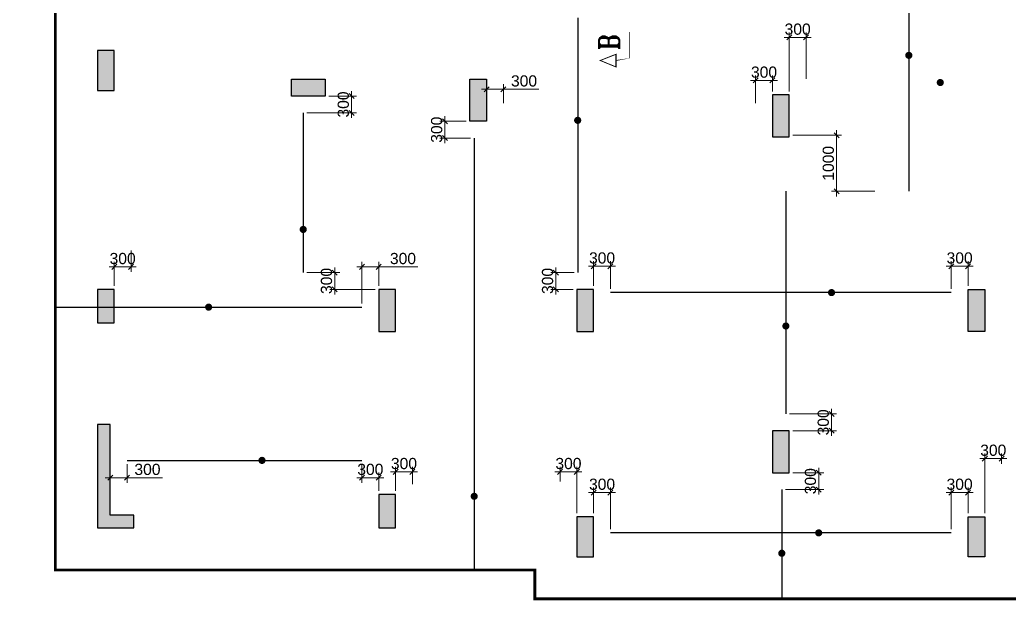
# Model space of a CAD drawing. Header units: millimetres. Extents: x 1123469 to 1883119, y -126924 to 196924.
# Drawn here: x 1856569 to 1874224, y 126388 to 136750 of the extents above; entities that cross this region are included whole.
import ezdxf

# ---------------------------------------------------------------- set-up
doc = ezdxf.new("R2010")
doc.units = ezdxf.units.MM
doc.header["$LTSCALE"] = 500
doc.header["$MEASUREMENT"] = 0
doc.header["$PDMODE"] = 34
doc.linetypes.add('CONTINOUS', pattern=[0])
doc.layers.get('Defpoints').update_dxf_attribs({"lineweight": 0})
for name, color, linetype in [('3BEAM NO', 6, 'Continuous'), ('COL. DIM', 3, 'Continuous'), ('reinf.', 4, 'Continuous'), ('TEXT-20', 3, 'Continuous'), ('TOWER AREA COLUMN.', 6, 'Continuous')]:
    doc.layers.add(name, color=color, linetype=linetype)
for name, color, linetype, lineweight in [('CUT OUT', 1, 'Continuous', 13), ('dim-M', 1, 'Continuous', 15), ('FOOTING', 1, 'Continuous', 15), ('TOWER COL HATCH', 253, 'Continuous', 20)]:
    doc.layers.add(name, color=color, linetype=linetype, lineweight=lineweight)
doc.styles.add('3mm', font='arial.ttf')
doc.styles.add('RT', font='romant.shx', dxfattribs={"height": 8})
doc.dimstyles.new('PARAMVEER', dxfattribs={"dimtxt": 200, "dimasz": 100, "dimexe": 0, "dimexo": 25, "dimgap": 10, "dimtad": 1, "dimdec": 0, "dimrnd": 5, "dimzin": 0, "dimdsep": 46, "dimtxsty": '3mm', "dimblk": 'OBLIQUE', "dimcen": 0.09, "dimdle": 75, "dimclrd": 1, "dimclre": 1, "dimclrt": 3, "dimadec": 0, "dimazin": 0, "dimtfac": 1, "dimtdec": 0, "dimtmove": 1, "dimatfit": 3, "dimfxl": 100, "dimtolj": 1, "dimtzin": 0, "dimlwd": 18, "dimlwe": 5, "dimarcsym": 0})

# ---------------------------------------------------------------- blocks, each defined once
blk = doc.blocks.new('3tgra')
at = {"layer": 'TOWER COL HATCH'}
h = blk.add_hatch(color=253, dxfattribs=at)
h.dxf.hatch_style = 1
h.paths.add_polyline_path([(1389730.631035126, 73231.75990101282), (1390030.631035126, 73231.75990101282), (1390030.631035126, 72516.75990101282), (1389730.631035126, 72516.75990101282)])
h = blk.add_hatch(color=253, dxfattribs=at)
h.dxf.hatch_style = 1
h.paths.add_polyline_path([(1383385.712416565, 72716.75990101276), (1383085.712416565, 72716.75990101276), (1383085.712416565, 71966.75990101276), (1383385.712416565, 71966.75990101276)])
h = blk.add_hatch(color=253, dxfattribs=at)
h.dxf.hatch_style = 1
h.paths.add_polyline_path([(1386565.628103548, 72416.75973378163), (1386565.628103548, 72716.75973378163), (1385965.628103548, 72716.75973378163), (1385965.628103548, 72416.75973378163)])
h = blk.add_hatch(color=253, dxfattribs=at)
h.dxf.hatch_style = 1
h.paths.add_polyline_path([(1377685.631014433, 72436.75957392534), (1377985.631014433, 72436.75957392534), (1377985.631014433, 71686.75957392534), (1377685.631014433, 71686.75957392534)])
h = blk.add_hatch(color=253, dxfattribs=at)
h.dxf.hatch_style = 1
h.paths.add_polyline_path([(1374495.631025397, 68966.75979970378), (1374195.631025397, 68966.75979970378), (1374195.631025397, 68216.75979970378), (1374495.631025397, 68216.75979970378)])
h = blk.add_hatch(color=253, dxfattribs=at)
h.dxf.hatch_style = 1
h.paths.add_polyline_path([(1381175.631022721, 68966.7597997039), (1381475.631022721, 68966.7597997039), (1381475.631022721, 68216.7597997039), (1381175.631022721, 68216.7597997039)])
h = blk.add_hatch(color=253, dxfattribs=at)
h.dxf.hatch_style = 1
h.paths.add_polyline_path([(1384710.631102292, 68966.75977279426), (1385010.631102292, 68966.75977279426), (1385010.631102292, 68216.75977279426), (1384710.631102292, 68216.75977279426)])
h = blk.add_hatch(color=253, dxfattribs=at)
h.dxf.hatch_style = 1
h.paths.add_polyline_path([(1389730.631035123, 68966.75979970384), (1390030.631035123, 68966.75979970384), (1390030.631035123, 68366.75979970384), (1389730.631035123, 68366.75979970384)])
h = blk.add_hatch(color=253, dxfattribs=at)
h.dxf.hatch_style = 1
h.paths.add_polyline_path([(1377685.631021391, 66441.7598002), (1377985.631021391, 66441.7598002), (1377985.631021391, 65691.7598002), (1377685.631021391, 65691.7598002)])
h = blk.add_hatch(color=253, dxfattribs=at)
h.dxf.hatch_style = 1
h.paths.add_polyline_path([(1390030.631029413, 66556.7598001879), (1390030.631029413, 64706.75980018789), (1389380.631029413, 64706.75980018789), (1389380.631029413, 64936.75980018789), (1389800.631029413, 64936.75980018792), (1389800.631029413, 66556.75980018792)])
h = blk.add_hatch(color=253, dxfattribs=at)
h.dxf.hatch_style = 1
h.paths.add_polyline_path([(1384710.630497227, 65306.75980316062), (1385010.630497227, 65306.75980316062), (1385010.630497227, 64706.75980316062), (1384710.630497227, 64706.75980316062)])
h = blk.add_hatch(color=253, dxfattribs=at)
h.dxf.hatch_style = 1
h.paths.add_polyline_path([(1374495.631025397, 64906.75980018795), (1374195.631025397, 64906.75980018795), (1374195.631025397, 64191.75980018795), (1374495.631025397, 64191.75980018795)])
h = blk.add_hatch(color=253, dxfattribs=at)
h.dxf.hatch_style = 1
h.paths.add_polyline_path([(1381175.631022715, 64906.75997030269), (1381475.631022715, 64906.75997030269), (1381475.631022715, 64191.75997030269), (1381175.631022715, 64191.75997030269)])
at = {"layer": 'TOWER AREA COLUMN.', "color": 4}
for points in [[(1389730.631035126, 73231.75990101282), (1390030.631035126, 73231.75990101282), (1390030.631035126, 72516.75990101282), (1389730.631035126, 72516.75990101282)], [(1383385.712416565, 72716.75990101276), (1383085.712416565, 72716.75990101276), (1383085.712416565, 71966.75990101276), (1383385.712416565, 71966.75990101276)], [(1386565.628103548, 72416.75973378163), (1386565.628103548, 72716.75973378163), (1385965.628103548, 72716.75973378163), (1385965.628103548, 72416.75973378163)], [(1377685.631014433, 72436.75957392534), (1377985.631014433, 72436.75957392534), (1377985.631014433, 71686.75957392534), (1377685.631014433, 71686.75957392534)], [(1374495.631025397, 68966.75979970378), (1374195.631025397, 68966.75979970378), (1374195.631025397, 68216.75979970378), (1374495.631025397, 68216.75979970378)], [(1381175.631022721, 68966.7597997039), (1381475.631022721, 68966.7597997039), (1381475.631022721, 68216.7597997039), (1381175.631022721, 68216.7597997039)], [(1384710.631102292, 68966.75977279426), (1385010.631102292, 68966.75977279426), (1385010.631102292, 68216.75977279426), (1384710.631102292, 68216.75977279426)], [(1389730.631035123, 68966.75979970384), (1390030.631035123, 68966.75979970384), (1390030.631035123, 68366.75979970384), (1389730.631035123, 68366.75979970384)], [(1377685.631021391, 66441.7598002), (1377985.631021391, 66441.7598002), (1377985.631021391, 65691.7598002), (1377685.631021391, 65691.7598002)], [(1384710.630497227, 65306.75980316062), (1385010.630497227, 65306.75980316062), (1385010.630497227, 64706.75980316062), (1384710.630497227, 64706.75980316062)], [(1374495.631025397, 64906.75980018795), (1374195.631025397, 64906.75980018795), (1374195.631025397, 64191.75980018795), (1374495.631025397, 64191.75980018795)], [(1381175.631022715, 64906.75997030269), (1381475.631022715, 64906.75997030269), (1381475.631022715, 64191.75997030269), (1381175.631022715, 64191.75997030269)]]:
    blk.add_lwpolyline(points, close=True, dxfattribs=at)
blk.add_lwpolyline([(1390030.631029413, 66556.7598001879), (1390030.631029413, 64706.75980018789), (1389380.631029413, 64706.75980018789), (1389380.631029413, 64936.75980018789), (1389800.631029413, 64936.75980018792), (1389800.631029413, 66556.75980018792), (1390030.631029413, 66556.7598001879)], dxfattribs=at)
blk = doc.blocks.new('_Oblique')
at = {"color": 0, "linetype": 'ByBlock', "lineweight": -2}
blk.add_line((-0.5, -0.5), (0.5, 0.5), dxfattribs=at)
blk = doc.blocks.new('*D3446')
at = {"layer": 'COL. DIM', "color": 1, "lineweight": 18, "ltscale": 10, "transparency": 16777216}
blk.add_line((1874178.66675011, 128916.8513588788), (1873698.66675011, 128916.8513588788), dxfattribs=at)
at = {"layer": 'COL. DIM', "color": 1, "linetype": 'CONTINOUS', "lineweight": 5, "ltscale": 10, "transparency": 16777216}
for p, q in [((1873788.66675011, 127942.7677367546), (1873788.66675011, 129006.8513588788)), ((1874088.66675011, 128820.757627652), (1874088.66675011, 129006.8513588788))]:
    blk.add_line(p, q, dxfattribs=at)
at = {"layer": 'Defpoints', "color": 0, "ltscale": 10, "transparency": 16777216}
for p in [(1873788.66675011, 128916.8513588788), (1874088.66675011, 128755.757627652), (1873788.66675011, 127877.7677367546)]:
    blk.add_point(p, dxfattribs=at)
at = {"layer": 'COL. DIM', "color": 1, "lineweight": 18, "ltscale": 10, "transparency": 16777216, "xscale": 90, "yscale": 90, "zscale": 90, "rotation": 180}
blk.add_blockref('_Oblique', (1873788.66675011, 128916.8513588788), dxfattribs=at)
at = {"layer": 'COL. DIM', "color": 1, "lineweight": 18, "ltscale": 10, "transparency": 16777216, "xscale": 90, "yscale": 90, "zscale": 90}
blk.add_blockref('_Oblique', (1874088.66675011, 128916.8513588788), dxfattribs=at)
at = {"layer": 'COL. DIM', "color": 3, "ltscale": 10, "transparency": 16777216, "insert": (1873938.66675011, 129064.0341692471), "char_height": 200, "attachment_point": 5, "style": '3mm'}
blk.add_mtext('\\A1;300', dxfattribs=at)
blk = doc.blocks.new('*D3454')
at = {"layer": 'COL. DIM', "color": 1, "linetype": 'CONTINOUS', "lineweight": 5, "ltscale": 10, "transparency": 16777216}
for p, q in [((1870298.667387955, 135472.7675104919), (1870298.667387955, 136525.0121693327)), ((1870598.667387955, 135695.1002361193), (1870598.667387955, 136525.0121693327))]:
    blk.add_line(p, q, dxfattribs=at)
at = {"layer": 'COL. DIM', "color": 1, "lineweight": 18, "ltscale": 10, "transparency": 16777216}
blk.add_line((1870688.667387955, 136435.0121693327), (1870208.667387955, 136435.0121693327), dxfattribs=at)
at = {"layer": 'Defpoints', "color": 0, "ltscale": 10, "transparency": 16777216}
for p in [(1870298.667387955, 136435.0121693327), (1870598.667387955, 135630.1002361193), (1870298.667387955, 135407.7675104919)]:
    blk.add_point(p, dxfattribs=at)
at = {"layer": 'COL. DIM', "color": 1, "lineweight": 18, "ltscale": 10, "transparency": 16777216, "xscale": 90, "yscale": 90, "zscale": 90, "rotation": 180}
blk.add_blockref('_Oblique', (1870298.667387955, 136435.0121693327), dxfattribs=at)
at = {"layer": 'COL. DIM', "color": 1, "lineweight": 18, "ltscale": 10, "transparency": 16777216, "xscale": 90, "yscale": 90, "zscale": 90}
blk.add_blockref('_Oblique', (1870598.667387955, 136435.0121693327), dxfattribs=at)
at = {"layer": 'COL. DIM', "color": 3, "ltscale": 10, "transparency": 16777216, "insert": (1870448.667387955, 136582.194979701), "char_height": 200, "attachment_point": 5, "style": '3mm'}
blk.add_mtext('\\A1;300', dxfattribs=at)
blk = doc.blocks.new('*D3455')
at = {"layer": 'COL. DIM', "color": 1, "linetype": 'CONTINOUS', "lineweight": 5, "ltscale": 10, "transparency": 16777216}
for p, q in [((1873188.66675011, 131945.1001348104), (1873188.66675011, 132439.7622833793)), ((1873488.66675011, 132002.7677362704), (1873488.66675011, 132439.7622833793))]:
    blk.add_line(p, q, dxfattribs=at)
at = {"layer": 'COL. DIM', "color": 1, "lineweight": 18, "ltscale": 10, "transparency": 16777216}
blk.add_line((1873098.66675011, 132349.7622833793), (1873578.66675011, 132349.7622833793), dxfattribs=at)
at = {"layer": 'Defpoints', "color": 0, "ltscale": 10, "transparency": 16777216}
for p in [(1873488.66675011, 132349.7622833793), (1873488.66675011, 131937.7677362704), (1873188.66675011, 131880.1001348104)]:
    blk.add_point(p, dxfattribs=at)
at = {"layer": 'COL. DIM', "color": 1, "lineweight": 18, "ltscale": 10, "transparency": 16777216, "xscale": 90, "yscale": 90, "zscale": 90, "rotation": 180}
blk.add_blockref('_Oblique', (1873188.66675011, 132349.7622833793), dxfattribs=at)
at = {"layer": 'COL. DIM', "color": 1, "lineweight": 18, "ltscale": 10, "transparency": 16777216, "xscale": 90, "yscale": 90, "zscale": 90}
blk.add_blockref('_Oblique', (1873488.66675011, 132349.7622833793), dxfattribs=at)
at = {"layer": 'COL. DIM', "color": 3, "ltscale": 10, "transparency": 16777216, "insert": (1873338.66675011, 132496.9450937476), "char_height": 200, "attachment_point": 5, "style": '3mm'}
blk.add_mtext('\\A1;300', dxfattribs=at)
blk = doc.blocks.new('*D3457')
at = {"layer": 'COL. DIM', "color": 1, "lineweight": 18, "ltscale": 10, "transparency": 16777216}
blk.add_line((1871053.478217248, 129802.7677367665), (1871053.478217248, 129322.7677367667), dxfattribs=at)
at = {"layer": 'COL. DIM', "color": 1, "linetype": 'CONTINOUS', "lineweight": 5, "ltscale": 10, "transparency": 16777216}
for p, q in [((1870304.068655132, 129712.7677367665), (1871143.478217248, 129712.7677367665)), ((1870363.667380997, 129412.7677367667), (1871143.478217248, 129412.7677367667))]:
    blk.add_line(p, q, dxfattribs=at)
at = {"layer": 'Defpoints', "color": 0, "ltscale": 10, "transparency": 16777216}
for p in [(1870239.068655132, 129712.7677367665), (1870298.667380997, 129412.7677367667), (1871053.478217248, 129412.7677367667)]:
    blk.add_point(p, dxfattribs=at)
at = {"layer": 'COL. DIM', "color": 1, "lineweight": 18, "ltscale": 10, "transparency": 16777216, "xscale": 90, "yscale": 90, "zscale": 90}
for p, rotation in [((1871053.478217248, 129712.7677367665), 90), ((1871053.478217248, 129412.7677367667), 270)]:
    blk.add_blockref('_Oblique', p, dxfattribs=dict(at, rotation=rotation))
at = {"layer": 'COL. DIM', "color": 3, "ltscale": 10, "transparency": 16777216, "insert": (1870906.295406876, 129562.7677367666), "char_height": 200, "attachment_point": 5, "rotation": 90, "style": '3mm'}
blk.add_mtext('\\A1;300', dxfattribs=at)
blk = doc.blocks.new('*D3458')
at = {"layer": 'COL. DIM', "color": 1, "linetype": 'CONTINOUS', "lineweight": 5, "ltscale": 10, "transparency": 16777216}
for p, q in [((1866808.666752786, 132002.7677362704), (1866808.666752786, 132439.7622833793)), ((1867108.666752786, 131945.1001348104), (1867108.666752786, 132439.7622833793))]:
    blk.add_line(p, q, dxfattribs=at)
at = {"layer": 'COL. DIM', "color": 1, "lineweight": 18, "ltscale": 10, "transparency": 16777216}
blk.add_line((1867198.666752786, 132349.7622833793), (1866718.666752786, 132349.7622833793), dxfattribs=at)
at = {"layer": 'Defpoints', "color": 0, "ltscale": 10, "transparency": 16777216}
for p in [(1866808.666752786, 132349.7622833793), (1866808.666752786, 131937.7677362704), (1867108.666752786, 131880.1001348104)]:
    blk.add_point(p, dxfattribs=at)
at = {"layer": 'COL. DIM', "color": 1, "lineweight": 18, "ltscale": 10, "transparency": 16777216, "xscale": 90, "yscale": 90, "zscale": 90, "rotation": 180}
blk.add_blockref('_Oblique', (1866808.666752786, 132349.7622833793), dxfattribs=at)
at = {"layer": 'COL. DIM', "color": 1, "lineweight": 18, "ltscale": 10, "transparency": 16777216, "xscale": 90, "yscale": 90, "zscale": 90}
blk.add_blockref('_Oblique', (1867108.666752786, 132349.7622833793), dxfattribs=at)
at = {"layer": 'COL. DIM', "color": 3, "ltscale": 10, "transparency": 16777216, "insert": (1866958.666752786, 132496.9450937476), "char_height": 200, "attachment_point": 5, "style": '3mm'}
blk.add_mtext('\\A1;300', dxfattribs=at)
blk = doc.blocks.new('*D3459')
at = {"layer": 'COL. DIM', "color": 1, "lineweight": 18, "ltscale": 10, "transparency": 16777216}
blk.add_line((1871143.459953925, 134777.7677523473), (1871143.459953925, 133597.7677523475), dxfattribs=at)
at = {"layer": 'COL. DIM', "color": 1, "linetype": 'CONTINOUS', "lineweight": 5, "ltscale": 10, "transparency": 16777216}
for p, q in [((1870363.667387956, 134687.7677523473), (1871233.459953925, 134687.7677523473)), ((1871825.086863395, 133687.7677523475), (1871053.459953925, 133687.7677523475))]:
    blk.add_line(p, q, dxfattribs=at)
at = {"layer": 'Defpoints', "color": 0, "ltscale": 10, "transparency": 16777216}
for p in [(1870298.667387956, 134687.7677523473), (1871143.459953925, 133687.7677523475), (1871890.086863395, 133687.7677523475)]:
    blk.add_point(p, dxfattribs=at)
at = {"layer": 'COL. DIM', "color": 1, "lineweight": 18, "ltscale": 10, "transparency": 16777216, "xscale": 90, "yscale": 90, "zscale": 90}
for p, rotation in [((1871143.459953925, 134687.7677523473), 90), ((1871143.459953925, 133687.7677523475), 270)]:
    blk.add_blockref('_Oblique', p, dxfattribs=dict(at, rotation=rotation))
at = {"layer": 'COL. DIM', "color": 3, "ltscale": 10, "transparency": 16777216, "insert": (1870996.34535638, 134187.7677523468), "char_height": 200, "attachment_point": 5, "rotation": 90, "style": '3mm'}
blk.add_mtext('\\A1;1000', dxfattribs=at)
blk = doc.blocks.new('*D3460')
at = {"layer": 'COL. DIM', "color": 1, "lineweight": 18, "ltscale": 10, "transparency": 16777216}
blk.add_line((1869608.667387955, 135667.53047317), (1870088.667387955, 135667.53047317), dxfattribs=at)
at = {"layer": 'COL. DIM', "color": 1, "linetype": 'CONTINOUS', "lineweight": 5, "ltscale": 10, "transparency": 16777216}
for p, q in [((1869698.667387955, 135262.8683246012), (1869698.667387955, 135757.53047317)), ((1869998.667387955, 135472.7675104919), (1869998.667387955, 135757.53047317))]:
    blk.add_line(p, q, dxfattribs=at)
at = {"layer": 'Defpoints', "color": 0, "ltscale": 10, "transparency": 16777216}
for p in [(1869998.667387955, 135667.53047317), (1869998.667387955, 135407.7675104919), (1869698.667387955, 135197.8683246012)]:
    blk.add_point(p, dxfattribs=at)
at = {"layer": 'COL. DIM', "color": 1, "lineweight": 18, "ltscale": 10, "transparency": 16777216, "xscale": 90, "yscale": 90, "zscale": 90, "rotation": 180}
blk.add_blockref('_Oblique', (1869698.667387955, 135667.53047317), dxfattribs=at)
at = {"layer": 'COL. DIM', "color": 1, "lineweight": 18, "ltscale": 10, "transparency": 16777216, "xscale": 90, "yscale": 90, "zscale": 90}
blk.add_blockref('_Oblique', (1869998.667387955, 135667.53047317), dxfattribs=at)
at = {"layer": 'COL. DIM', "color": 3, "ltscale": 10, "transparency": 16777216, "insert": (1869848.667387955, 135814.7132835384), "char_height": 200, "attachment_point": 5, "style": '3mm'}
blk.add_mtext('\\A1;300', dxfattribs=at)
blk = doc.blocks.new('*D3461')
at = {"layer": 'COL. DIM', "color": 1, "linetype": 'CONTINOUS', "lineweight": 5, "ltscale": 10, "transparency": 16777216}
for p, q in [((1866458.536129493, 132237.7677362705), (1866043.997289508, 132237.7677362705)), ((1866443.666752787, 131937.7677362705), (1866043.997289508, 131937.7677362705))]:
    blk.add_line(p, q, dxfattribs=at)
at = {"layer": 'COL. DIM', "color": 1, "lineweight": 18, "ltscale": 10, "transparency": 16777216}
blk.add_line((1866133.997289508, 132327.7677362705), (1866133.997289508, 131847.7677362705), dxfattribs=at)
at = {"layer": 'Defpoints', "color": 0, "ltscale": 10, "transparency": 16777216}
for p in [(1866523.536129493, 132237.7677362705), (1866133.997289508, 131937.7677362705), (1866508.666752787, 131937.7677362705)]:
    blk.add_point(p, dxfattribs=at)
at = {"layer": 'COL. DIM', "color": 1, "lineweight": 18, "ltscale": 10, "transparency": 16777216, "xscale": 90, "yscale": 90, "zscale": 90}
for p, rotation in [((1866133.997289508, 132237.7677362705), 90), ((1866133.997289508, 131937.7677362705), 270)]:
    blk.add_blockref('_Oblique', p, dxfattribs=dict(at, rotation=rotation))
at = {"layer": 'COL. DIM', "color": 3, "ltscale": 10, "transparency": 16777216, "insert": (1865986.814479131, 132087.7677362705), "char_height": 200, "attachment_point": 5, "rotation": 90, "style": '3mm'}
blk.add_mtext('\\A1;300', dxfattribs=at)
blk = doc.blocks.new('*D3462')
at = {"layer": 'COL. DIM', "color": 1, "linetype": 'CONTINOUS', "lineweight": 5, "ltscale": 10, "transparency": 16777216}
for p, q in [((1864898.586004724, 135320.5359260612), (1864898.586004724, 135600.1993988856)), ((1865198.586004724, 135262.8683246012), (1865198.586004724, 135600.1993988856))]:
    blk.add_line(p, q, dxfattribs=at)
at = {"layer": 'COL. DIM', "color": 1, "lineweight": 18, "ltscale": 10, "transparency": 16777216}
for p, q in [((1865288.586004724, 135510.1993988856), (1864808.586004724, 135510.1993988856)), ((1865831.878052209, 135510.1993988856), (1865198.586004724, 135510.1993988856))]:
    blk.add_line(p, q, dxfattribs=at)
at = {"layer": 'Defpoints', "color": 0, "ltscale": 10, "transparency": 16777216}
for p in [(1864898.586004724, 135510.1993988856), (1864898.586004724, 135255.5359260612), (1865198.586004724, 135197.8683246012)]:
    blk.add_point(p, dxfattribs=at)
at = {"layer": 'COL. DIM', "color": 1, "lineweight": 18, "ltscale": 10, "transparency": 16777216, "xscale": 90, "yscale": 90, "zscale": 90, "rotation": 180}
blk.add_blockref('_Oblique', (1864898.586004724, 135510.1993988856), dxfattribs=at)
at = {"layer": 'COL. DIM', "color": 1, "lineweight": 18, "ltscale": 10, "transparency": 16777216, "xscale": 90, "yscale": 90, "zscale": 90}
blk.add_blockref('_Oblique', (1865198.586004724, 135510.1993988856), dxfattribs=at)
at = {"layer": 'COL. DIM', "color": 3, "ltscale": 10, "transparency": 16777216, "insert": (1865566.345992182, 135657.3822092539), "char_height": 200, "attachment_point": 5, "style": '3mm'}
blk.add_mtext('\\A1;300', dxfattribs=at)
blk = doc.blocks.new('*D3463')
at = {"layer": 'COL. DIM', "color": 1, "linetype": 'CONTINOUS', "lineweight": 5, "ltscale": 10, "transparency": 16777216}
for p, q in [((1873188.66675011, 127655.4353382145), (1873188.66675011, 128399.6685485104)), ((1873488.66675011, 127942.7677367546), (1873488.66675011, 128399.6685485104))]:
    blk.add_line(p, q, dxfattribs=at)
at = {"layer": 'COL. DIM', "color": 1, "lineweight": 18, "ltscale": 10, "transparency": 16777216}
blk.add_line((1873098.66675011, 128309.6685485104), (1873578.66675011, 128309.6685485104), dxfattribs=at)
at = {"layer": 'Defpoints', "color": 0, "ltscale": 10, "transparency": 16777216}
for p in [(1873488.66675011, 128309.6685485104), (1873488.66675011, 127877.7677367546), (1873188.66675011, 127590.4353382145)]:
    blk.add_point(p, dxfattribs=at)
at = {"layer": 'COL. DIM', "color": 1, "lineweight": 18, "ltscale": 10, "transparency": 16777216, "xscale": 90, "yscale": 90, "zscale": 90, "rotation": 180}
blk.add_blockref('_Oblique', (1873188.66675011, 128309.6685485104), dxfattribs=at)
at = {"layer": 'COL. DIM', "color": 1, "lineweight": 18, "ltscale": 10, "transparency": 16777216, "xscale": 90, "yscale": 90, "zscale": 90}
blk.add_blockref('_Oblique', (1873488.66675011, 128309.6685485104), dxfattribs=at)
at = {"layer": 'COL. DIM', "color": 3, "ltscale": 10, "transparency": 16777216, "insert": (1873338.66675011, 128456.8513588787), "char_height": 200, "attachment_point": 5, "style": '3mm'}
blk.add_mtext('\\A1;300', dxfattribs=at)
blk = doc.blocks.new('*D3465')
at = {"layer": 'COL. DIM', "color": 1, "linetype": 'CONTINOUS', "lineweight": 5, "ltscale": 10, "transparency": 16777216}
for p, q in [((1866808.666747057, 127942.7679068693), (1866808.666747057, 128399.6685485104)), ((1867108.666747057, 127655.4353382145), (1867108.666747057, 128399.6685485104))]:
    blk.add_line(p, q, dxfattribs=at)
at = {"layer": 'COL. DIM', "color": 1, "lineweight": 18, "ltscale": 10, "transparency": 16777216}
blk.add_line((1867198.666747057, 128309.6685485104), (1866718.666747057, 128309.6685485104), dxfattribs=at)
at = {"layer": 'Defpoints', "color": 0, "ltscale": 10, "transparency": 16777216}
for p in [(1866808.666747057, 128309.6685485104), (1866808.666747057, 127877.7679068693), (1867108.666747057, 127590.4353382145)]:
    blk.add_point(p, dxfattribs=at)
at = {"layer": 'COL. DIM', "color": 1, "lineweight": 18, "ltscale": 10, "transparency": 16777216, "xscale": 90, "yscale": 90, "zscale": 90, "rotation": 180}
blk.add_blockref('_Oblique', (1866808.666747057, 128309.6685485104), dxfattribs=at)
at = {"layer": 'COL. DIM', "color": 1, "lineweight": 18, "ltscale": 10, "transparency": 16777216, "xscale": 90, "yscale": 90, "zscale": 90}
blk.add_blockref('_Oblique', (1867108.666747057, 128309.6685485104), dxfattribs=at)
at = {"layer": 'COL. DIM', "color": 3, "ltscale": 10, "transparency": 16777216, "insert": (1866958.666747057, 128456.8513588787), "char_height": 200, "attachment_point": 5, "style": '3mm'}
blk.add_mtext('\\A1;300', dxfattribs=at)
blk = doc.blocks.new('*D3466')
at = {"layer": 'COL. DIM', "color": 1, "lineweight": 18, "ltscale": 10, "transparency": 16777216}
blk.add_line((1870824.806348717, 128752.7677367667), (1870824.806348717, 128272.7677367667), dxfattribs=at)
at = {"layer": 'COL. DIM', "color": 1, "linetype": 'CONTINOUS', "lineweight": 5, "ltscale": 10, "transparency": 16777216}
for p, q in [((1870363.667380997, 128662.7677367667), (1870914.806348717, 128662.7677367667)), ((1870230.967537918, 128362.7677367667), (1870914.806348717, 128362.7677367667))]:
    blk.add_line(p, q, dxfattribs=at)
at = {"layer": 'Defpoints', "color": 0, "ltscale": 10, "transparency": 16777216}
for p in [(1870298.667380997, 128662.7677367667), (1870165.967537918, 128362.7677367667), (1870824.806348717, 128362.7677367667)]:
    blk.add_point(p, dxfattribs=at)
at = {"layer": 'COL. DIM', "color": 1, "lineweight": 18, "ltscale": 10, "transparency": 16777216, "xscale": 90, "yscale": 90, "zscale": 90}
for p, rotation in [((1870824.806348717, 128662.7677367667), 90), ((1870824.806348717, 128362.7677367667), 270)]:
    blk.add_blockref('_Oblique', p, dxfattribs=dict(at, rotation=rotation))
at = {"layer": 'COL. DIM', "color": 3, "ltscale": 10, "transparency": 16777216, "insert": (1870677.623538346, 128512.7677367667), "char_height": 200, "attachment_point": 5, "rotation": 90, "style": '3mm'}
blk.add_mtext('\\A1;300', dxfattribs=at)
blk = doc.blocks.new('*D3467')
at = {"layer": 'COL. DIM', "color": 1, "linetype": 'CONTINOUS', "lineweight": 5, "ltscale": 10, "transparency": 16777216}
for p, q in [((1863273.667373351, 128342.7677367545), (1863273.667373351, 128769.6685485104)), ((1863573.667373351, 128462.5519433625), (1863573.667373351, 128769.6685485104))]:
    blk.add_line(p, q, dxfattribs=at)
at = {"layer": 'COL. DIM', "color": 1, "lineweight": 18, "ltscale": 10, "transparency": 16777216}
blk.add_line((1863663.667373351, 128679.6685485104), (1863183.667373351, 128679.6685485104), dxfattribs=at)
at = {"layer": 'Defpoints', "color": 0, "ltscale": 10, "transparency": 16777216}
for p in [(1863273.667373351, 128679.6685485104), (1863573.667373351, 128397.5519433625), (1863273.667373351, 128277.7677367545)]:
    blk.add_point(p, dxfattribs=at)
at = {"layer": 'COL. DIM', "color": 1, "lineweight": 18, "ltscale": 10, "transparency": 16777216, "xscale": 90, "yscale": 90, "zscale": 90, "rotation": 180}
blk.add_blockref('_Oblique', (1863273.667373351, 128679.6685485104), dxfattribs=at)
at = {"layer": 'COL. DIM', "color": 1, "lineweight": 18, "ltscale": 10, "transparency": 16777216, "xscale": 90, "yscale": 90, "zscale": 90}
blk.add_blockref('_Oblique', (1863573.667373351, 128679.6685485104), dxfattribs=at)
at = {"layer": 'COL. DIM', "color": 3, "ltscale": 10, "transparency": 16777216, "insert": (1863423.667373351, 128826.8513588788), "char_height": 200, "attachment_point": 5, "style": '3mm'}
blk.add_mtext('\\A1;300', dxfattribs=at)
blk = doc.blocks.new('*D3468')
at = {"layer": 'COL. DIM', "color": 1, "linetype": 'CONTINOUS', "lineweight": 5, "ltscale": 10, "transparency": 16777216}
for p, q in [((1866208.666752791, 128506.151855559), (1866208.666752791, 128769.6685485104)), ((1866508.666752791, 127942.7679068693), (1866508.666752791, 128769.6685485104))]:
    blk.add_line(p, q, dxfattribs=at)
at = {"layer": 'COL. DIM', "color": 1, "lineweight": 18, "ltscale": 10, "transparency": 16777216}
blk.add_line((1866118.666752791, 128679.6685485104), (1866598.666752791, 128679.6685485104), dxfattribs=at)
at = {"layer": 'Defpoints', "color": 0, "ltscale": 10, "transparency": 16777216}
for p in [(1866508.666752791, 128679.6685485104), (1866208.666752791, 128441.151855559), (1866508.666752791, 127877.7679068693)]:
    blk.add_point(p, dxfattribs=at)
at = {"layer": 'COL. DIM', "color": 1, "lineweight": 18, "ltscale": 10, "transparency": 16777216, "xscale": 90, "yscale": 90, "zscale": 90, "rotation": 180}
blk.add_blockref('_Oblique', (1866208.666752791, 128679.6685485104), dxfattribs=at)
at = {"layer": 'COL. DIM', "color": 1, "lineweight": 18, "ltscale": 10, "transparency": 16777216, "xscale": 90, "yscale": 90, "zscale": 90}
blk.add_blockref('_Oblique', (1866508.666752791, 128679.6685485104), dxfattribs=at)
at = {"layer": 'COL. DIM', "color": 3, "ltscale": 10, "transparency": 16777216, "insert": (1866358.666752791, 128826.8513588788), "char_height": 200, "attachment_point": 5, "style": '3mm'}
blk.add_mtext('\\A1;300', dxfattribs=at)
blk = doc.blocks.new('*D3469')
at = {"layer": 'COL. DIM', "color": 1, "linetype": 'CONTINOUS', "lineweight": 5, "ltscale": 10, "transparency": 16777216}
for p, q in [((1858553.667372983, 132631.3450707931), (1858553.667372983, 132249.6685480264)), ((1858253.667372983, 132002.7677362704), (1858253.667372983, 132429.6685480264))]:
    blk.add_line(p, q, dxfattribs=at)
at = {"layer": 'COL. DIM', "color": 1, "lineweight": 18, "ltscale": 10, "transparency": 16777216}
blk.add_line((1858643.667372983, 132339.6685480264), (1858163.667372983, 132339.6685480264), dxfattribs=at)
at = {"layer": 'Defpoints', "color": 0, "ltscale": 10, "transparency": 16777216}
for p in [(1858553.667372983, 132696.3450707931), (1858253.667372983, 132339.6685480264), (1858253.667372983, 131937.7677362704)]:
    blk.add_point(p, dxfattribs=at)
at = {"layer": 'COL. DIM', "color": 1, "lineweight": 18, "ltscale": 10, "transparency": 16777216, "xscale": 90, "yscale": 90, "zscale": 90, "rotation": 180}
blk.add_blockref('_Oblique', (1858253.667372983, 132339.6685480264), dxfattribs=at)
at = {"layer": 'COL. DIM', "color": 1, "lineweight": 18, "ltscale": 10, "transparency": 16777216, "xscale": 90, "yscale": 90, "zscale": 90}
blk.add_blockref('_Oblique', (1858553.667372983, 132339.6685480264), dxfattribs=at)
at = {"layer": 'COL. DIM', "color": 3, "ltscale": 10, "transparency": 16777216, "insert": (1858403.667372983, 132486.8513583947), "char_height": 200, "attachment_point": 5, "style": '3mm'}
blk.add_mtext('\\A1;300', dxfattribs=at)
blk = doc.blocks.new('*D3471')
at = {"layer": 'COL. DIM', "color": 1, "linetype": 'CONTINOUS', "lineweight": 5, "ltscale": 10, "transparency": 16777216}
for p, q in [((1862673.667373351, 131685.4353377305), (1862673.667373351, 132429.6685480264)), ((1862973.667373351, 132002.7677093609), (1862973.667373351, 132429.6685480264))]:
    blk.add_line(p, q, dxfattribs=at)
at = {"layer": 'COL. DIM', "color": 1, "lineweight": 18, "ltscale": 10, "transparency": 16777216}
for p, q in [((1862583.667373351, 132339.6685480264), (1863063.667373351, 132339.6685480264)), ((1863671.771440262, 132339.6685480264), (1862973.667373351, 132339.6685480264))]:
    blk.add_line(p, q, dxfattribs=at)
at = {"layer": 'Defpoints', "color": 0, "ltscale": 10, "transparency": 16777216}
for p in [(1862973.667373351, 132339.6685480264), (1862973.667373351, 131937.7677093609), (1862673.667373351, 131620.4353377305)]:
    blk.add_point(p, dxfattribs=at)
at = {"layer": 'COL. DIM', "color": 1, "lineweight": 18, "ltscale": 10, "transparency": 16777216, "xscale": 90, "yscale": 90, "zscale": 90, "rotation": 180}
blk.add_blockref('_Oblique', (1862673.667373351, 132339.6685480264), dxfattribs=at)
at = {"layer": 'COL. DIM', "color": 1, "lineweight": 18, "ltscale": 10, "transparency": 16777216, "xscale": 90, "yscale": 90, "zscale": 90}
blk.add_blockref('_Oblique', (1862973.667373351, 132339.6685480264), dxfattribs=at)
at = {"layer": 'COL. DIM', "color": 3, "ltscale": 10, "transparency": 16777216, "insert": (1863406.239380234, 132486.8513583947), "char_height": 200, "attachment_point": 5, "style": '3mm'}
blk.add_mtext('\\A1;300', dxfattribs=at)
blk = doc.blocks.new('*D3472')
at = {"layer": 'COL. DIM', "color": 1, "linetype": 'CONTINOUS', "lineweight": 5, "ltscale": 10, "transparency": 16777216}
for p, q in [((1864533.585985824, 134937.7678375794), (1864065.320743497, 134937.7678375794)), ((1864612.586973188, 134637.7678375794), (1864065.320743497, 134637.7678375794))]:
    blk.add_line(p, q, dxfattribs=at)
at = {"layer": 'COL. DIM', "color": 1, "lineweight": 18, "ltscale": 10, "transparency": 16777216}
blk.add_line((1864155.320743497, 134547.7678375794), (1864155.320743497, 135027.7678375794), dxfattribs=at)
at = {"layer": 'Defpoints', "color": 0, "ltscale": 10, "transparency": 16777216}
for p in [(1864155.320743497, 134937.7678375794), (1864598.585985824, 134937.7678375794), (1864677.586973188, 134637.7678375794)]:
    blk.add_point(p, dxfattribs=at)
at = {"layer": 'COL. DIM', "color": 1, "lineweight": 18, "ltscale": 10, "transparency": 16777216, "xscale": 90, "yscale": 90, "zscale": 90}
for p, rotation in [((1864155.320743497, 134937.7678375794), 90), ((1864155.320743497, 134637.7678375794), 270)]:
    blk.add_blockref('_Oblique', p, dxfattribs=dict(at, rotation=rotation))
at = {"layer": 'COL. DIM', "color": 3, "ltscale": 10, "transparency": 16777216, "insert": (1864008.137933125, 134787.7678375793), "char_height": 200, "attachment_point": 5, "rotation": 90, "style": '3mm'}
blk.add_mtext('\\A1;300', dxfattribs=at)
blk = doc.blocks.new('*D3495')
at = {"layer": 'COL. DIM', "color": 1, "lineweight": 18, "ltscale": 10, "transparency": 16777216}
blk.add_line((1862488.969818924, 134997.7676703484), (1862488.969818924, 135477.7676703483), dxfattribs=at)
at = {"layer": 'COL. DIM', "color": 1, "linetype": 'CONTINOUS', "lineweight": 5, "ltscale": 10, "transparency": 16777216}
for p, q in [((1862083.66967196, 135387.7676703483), (1862578.969818924, 135387.7676703483)), ((1861691.250836452, 135087.7676703484), (1862578.969818924, 135087.7676703484))]:
    blk.add_line(p, q, dxfattribs=at)
at = {"layer": 'Defpoints', "color": 0, "ltscale": 10, "transparency": 16777216}
for p in [(1862018.66967196, 135387.7676703483), (1862488.969818924, 135387.7676703483), (1861626.250836452, 135087.7676703484)]:
    blk.add_point(p, dxfattribs=at)
at = {"layer": 'COL. DIM', "color": 1, "lineweight": 18, "ltscale": 10, "transparency": 16777216, "xscale": 90, "yscale": 90, "zscale": 90}
for p, rotation in [((1862488.969818924, 135387.7676703483), 90), ((1862488.969818924, 135087.7676703484), 270)]:
    blk.add_blockref('_Oblique', p, dxfattribs=dict(at, rotation=rotation))
at = {"layer": 'COL. DIM', "color": 3, "ltscale": 10, "transparency": 16777216, "insert": (1862341.787008552, 135237.7676703482), "char_height": 200, "attachment_point": 5, "rotation": 90, "style": '3mm'}
blk.add_mtext('\\A1;300', dxfattribs=at)
blk = doc.blocks.new('*D3524')
at = {"layer": 'COL. DIM', "color": 1, "linetype": 'CONTINOUS', "lineweight": 5, "ltscale": 10, "transparency": 16777216}
for p, q in [((1861691.250836452, 132237.7677093608), (1862278.813240361, 132237.7677093608)), ((1862908.667300097, 131937.7677093609), (1862098.813240361, 131937.7677093609))]:
    blk.add_line(p, q, dxfattribs=at)
at = {"layer": 'COL. DIM', "color": 1, "lineweight": 18, "ltscale": 10, "transparency": 16777216}
blk.add_line((1862188.813240361, 132327.7677093608), (1862188.813240361, 131847.7677093609), dxfattribs=at)
at = {"layer": 'Defpoints', "color": 0, "ltscale": 10, "transparency": 16777216}
for p in [(1861626.250836452, 132237.7677093608), (1862188.813240361, 131937.7677093609), (1862973.667300097, 131937.7677093609)]:
    blk.add_point(p, dxfattribs=at)
at = {"layer": 'COL. DIM', "color": 1, "lineweight": 18, "ltscale": 10, "transparency": 16777216, "xscale": 90, "yscale": 90, "zscale": 90}
for p, rotation in [((1862188.813240361, 132237.7677093608), 90), ((1862188.813240361, 131937.7677093609), 270)]:
    blk.add_blockref('_Oblique', p, dxfattribs=dict(at, rotation=rotation))
at = {"layer": 'COL. DIM', "color": 3, "ltscale": 10, "transparency": 16777216, "insert": (1862041.630429989, 132087.7677093609), "char_height": 200, "attachment_point": 5, "rotation": 90, "style": '3mm'}
blk.add_mtext('\\A1;300', dxfattribs=at)
blk = doc.blocks.new('*D3553')
at = {"layer": 'COL. DIM', "color": 1, "linetype": 'CONTINOUS', "lineweight": 5, "ltscale": 10, "transparency": 16777216}
for p, q in [((1858183.667372974, 128819.5139887865), (1858183.667372974, 128485.239609475)), ((1858483.667372974, 128819.5139887865), (1858483.667372974, 128485.239609475))]:
    blk.add_line(p, q, dxfattribs=at)
at = {"layer": 'COL. DIM', "color": 1, "lineweight": 18, "ltscale": 10, "transparency": 16777216}
for p, q in [((1858573.667372974, 128575.239609475), (1858093.667372974, 128575.239609475)), ((1859112.426712139, 128575.239609475), (1858483.667372974, 128575.239609475))]:
    blk.add_line(p, q, dxfattribs=at)
at = {"layer": 'Defpoints', "color": 0, "ltscale": 10, "transparency": 16777216}
for p in [(1858183.667372974, 128884.5139887865), (1858483.667372974, 128884.5139887865), (1858183.667372974, 128575.239609475)]:
    blk.add_point(p, dxfattribs=at)
at = {"layer": 'COL. DIM', "color": 1, "lineweight": 18, "ltscale": 10, "transparency": 16777216, "xscale": 90, "yscale": 90, "zscale": 90, "rotation": 180}
blk.add_blockref('_Oblique', (1858183.667372974, 128575.239609475), dxfattribs=at)
at = {"layer": 'COL. DIM', "color": 1, "lineweight": 18, "ltscale": 10, "transparency": 16777216, "xscale": 90, "yscale": 90, "zscale": 90}
blk.add_blockref('_Oblique', (1858483.667372974, 128575.239609475), dxfattribs=at)
at = {"layer": 'COL. DIM', "color": 3, "ltscale": 10, "transparency": 16777216, "insert": (1858846.894652112, 128722.4224198434), "char_height": 200, "attachment_point": 5, "style": '3mm'}
blk.add_mtext('\\A1;300', dxfattribs=at)
blk = doc.blocks.new('*D3554')
at = {"layer": 'COL. DIM', "color": 1, "linetype": 'CONTINOUS', "lineweight": 5, "ltscale": 10, "transparency": 16777216}
for p, q in [((1862673.568917131, 128819.5139887865), (1862673.568917131, 128485.239609475)), ((1862973.568917131, 128342.7677367545), (1862973.568917131, 128665.239609475))]:
    blk.add_line(p, q, dxfattribs=at)
at = {"layer": 'COL. DIM', "color": 1, "lineweight": 18, "ltscale": 10, "transparency": 16777216}
blk.add_line((1862583.568917131, 128575.239609475), (1863063.568917131, 128575.239609475), dxfattribs=at)
at = {"layer": 'Defpoints', "color": 0, "ltscale": 10, "transparency": 16777216}
for p in [(1862673.568917131, 128884.5139887865), (1862973.568917131, 128575.239609475), (1862973.568917131, 128277.7677367545)]:
    blk.add_point(p, dxfattribs=at)
at = {"layer": 'COL. DIM', "color": 1, "lineweight": 18, "ltscale": 10, "transparency": 16777216, "xscale": 90, "yscale": 90, "zscale": 90, "rotation": 180}
blk.add_blockref('_Oblique', (1862673.568917131, 128575.239609475), dxfattribs=at)
at = {"layer": 'COL. DIM', "color": 1, "lineweight": 18, "ltscale": 10, "transparency": 16777216, "xscale": 90, "yscale": 90, "zscale": 90}
blk.add_blockref('_Oblique', (1862973.568917131, 128575.239609475), dxfattribs=at)
at = {"layer": 'COL. DIM', "color": 3, "ltscale": 10, "transparency": 16777216, "insert": (1862823.568917131, 128722.4224198434), "char_height": 200, "attachment_point": 5, "style": '3mm'}
blk.add_mtext('\\A1;300', dxfattribs=at)

msp = doc.modelspace()

# ---------------------------------------------------------------- linework, layer by layer
at = {"layer": '3BEAM NO', "color": 4}
msp.add_line((1867208.40229345, 135908.0173222566, -7.851765953677085e-07), (1867208.40229345, 136135.3697885167, -7.843609217412887e-07), dxfattribs=at)
at = {"layer": '3BEAM NO', "color": 4, "extrusion": (-3.227238060428332e-09, 4.963612873298862e-18, 1), "const_width": 15.97339125}
for points, elevation in [([(1867208.402293448, 136023.8715453916), (1867450.826002153, 136023.8715453962), (1867450.826002154, 136534.3867764375)], -0.006026708380974773), ([(1867208.402293445, 135908.0173222632), (1867208.402293445, 136135.3697885232), (1866926.154406921, 136023.8715454409), (1867208.402293445, 135908.0173222632)], -0.006026711198564021)]:
    msp.add_lwpolyline(points, dxfattribs=dict(at, elevation=elevation))
at = {"layer": 'dim-M', "color": 4, "ltscale": 10, "const_width": 63.75}
for points in [[(1872464.872165832, 136115.6379099261, -1), (1872401.122165832, 136115.6379099261, -1)], [(1873025.416348187, 135630.1002361193, -1), (1872961.666348187, 135630.1002361193, -1)], [(1866555.411129493, 134955.4038516357, -1), (1866491.661129493, 134955.4038516357, -1)], [(1861658.125836451, 133007.4745101135, -1), (1861594.375836451, 133007.4745101135, -1)], [(1871085.334953947, 131880.1001348104, -1), (1871021.584953947, 131880.1001348104, -1)], [(1859906.558864172, 131620.4353377305, -1), (1859970.308864172, 131620.4353377305, -1)], [(1870270.943655131, 131283.0971173506, -1), (1870207.193655131, 131283.0971173506, -1)], [(1860859.110799411, 128884.5139887865, -1), (1860922.860799411, 128884.5139887865, -1)], [(1864709.461973188, 128243.0395428482, -1), (1864645.711973188, 128243.0395428482, -1)], [(1870856.681348721, 127590.4353382145, 1), (1870792.931348721, 127590.4353382145, 1)], [(1870197.842537918, 127226.4521316359, -1), (1870134.092537918, 127226.4521316359, -1)]]:
    msp.add_lwpolyline(points, format="xyb", close=True, dxfattribs=at)
at = {"layer": 'FOOTING', "color": 3, "ltscale": 10, "const_width": 50}
msp.add_lwpolyline([(1874538.66675011, 126927.7677367545), (1874538.66675011, 126412.7677367546), (1865758.666752791, 126412.7677367546), (1865758.666752791, 126927.7677367545), (1857203.666746094, 126927.7677367545), (1857203.666746094, 139342.7452272136), (1831023.667382183, 139342.7452272136)], dxfattribs=at)
at = {"layer": 'reinf.', "color": 4, "ltscale": 10}
for p, q in [((1872432.997165832, 137602.8107677982), (1872432.997165832, 133687.7677523474)), ((1866523.536129493, 136787.5630917602), (1866523.536129493, 132237.7677362705)), ((1861626.250836451, 135087.7676703484), (1861626.250836451, 132237.7677093607)), ((1864677.586973188, 134637.7678375794), (1864677.586973188, 126927.7677367545)), ((1870239.06865513, 133687.7677523474), (1870239.068655131, 129712.7677367666)), ((1870165.967537917, 128362.7677367667), (1870165.967537917, 126412.7677367546))]:
    msp.add_line(p, q, dxfattribs=at)
at = {"layer": 'reinf.', "color": 4, "ltscale": 1.4}
for p, q in [((1873188.66675011, 131880.1001348104), (1867108.666752786, 131880.1001348104)), ((1857203.667372974, 131620.4353377305), (1862673.667373351, 131620.4353377305)), ((1858483.667372974, 128884.5139887865), (1862673.568917131, 128884.5139887865)), ((1873188.66675011, 127590.4353382145), (1867108.666747057, 127590.4353382145))]:
    msp.add_line(p, q, dxfattribs=at)

# ---------------------------------------------------------------- block references
at = {"layer": 'CUT OUT', "color": 4, "xscale": -1}
msp.add_blockref('3tgra', (3247984.297775507, 62971.0079365666), dxfattribs=at)

# ---------------------------------------------------------------- texts
at = {"layer": 'TEXT-20', "color": 7, "lineweight": 20, "ltscale": 0.2, "style": 'RT', "width": 0.85}
msp.add_text('B', height=359.401303125, rotation=90.00000002668041, dxfattribs=at).set_placement((1867265.023227562, 136207.1455650983, 0.01387790206817088))

# ---------------------------------------------------------------- dimensions: what is measured, and where the dimension line sits
at = {"layer": 'COL. DIM', "color": 6, "ltscale": 10}
for base, p1, p2, angle, picture, middle in [((1870298.667387955, 136435.0121693327), (1870598.667387955, 135630.1002361193), (1870298.667387955, 135407.7675104919), 180, '*D3454', (1870448.667387955, 136435.0121693327)), ((1864898.586004724, 135510.1993988856), (1865198.586004724, 135197.8683246012), (1864898.586004724, 135255.5359260612), 180, '*D3462', (1865566.345992182, 135667.53047317)), ((1862488.969818924, 135387.7676703483), (1861626.250836451, 135087.7676703483), (1862018.669671959, 135387.7676703482), 270, '*D3495', (1862488.96981892, 135237.7676703482)), ((1864155.320743497, 134937.7678375794), (1864677.586973187, 134637.7678375794), (1864598.585985823, 134937.7678375794), 270, '*D3472', (1864155.320743494, 134787.7678375793)), ((1858253.667372983, 132339.6685480264), (1858553.667372983, 132696.3450707931), (1858253.667372983, 131937.7677362704), 180, '*D3469', (1858403.667372983, 132339.6685480264)), ((1866808.666752786, 132349.7622833793), (1867108.666752786, 131880.1001348104), (1866808.666752786, 131937.7677362704), 180, '*D3458', (1866958.666752786, 132349.7622833793)), ((1862188.813240361, 131937.7677093609), (1861626.250836451, 132237.7677093607), (1862973.667300096, 131937.7677093609), 90, '*D3524', (1862188.813240357, 132087.7677093609)), ((1866133.997289508, 131937.7677362705), (1866523.536129493, 132237.7677362704), (1866508.666752786, 131937.7677362704), 90, '*D3461', (1866133.997289499, 132087.7677362705)), ((1871053.478217248, 129412.7677367667), (1870239.068655131, 129712.7677367665), (1870298.667380996, 129412.7677367666), 90, '*D3457', (1871053.478217244, 129562.7677367666)), ((1873788.66675011, 128916.8513588788), (1874088.66675011, 128755.757627652), (1873788.66675011, 127877.7677367546), 180, '*D3446', (1873938.66675011, 128916.8513588788)), ((1858183.667372974, 128575.239609475), (1858483.667372974, 128884.5139887865), (1858183.667372974, 128884.5139887865), 180, '*D3553', (1858846.894652112, 128499.1766716164)), ((1863273.667373351, 128679.6685485104), (1863573.667373351, 128397.5519433625), (1863273.667373351, 128277.7677367545), 180, '*D3467', (1863423.667373351, 128679.6685485104)), ((1870824.806348717, 128362.7677367667), (1870298.667380996, 128662.7677367666), (1870165.967537917, 128362.7677367667), 90, '*D3466', (1870824.806348714, 128512.7677367667)), ((1866808.666747057, 128309.6685485104), (1867108.666747057, 127590.4353382145), (1866808.666747057, 127877.7679068693), 180, '*D3465', (1866958.666747057, 128309.6685485104))]:
    dim = msp.add_linear_dim(base=base, p1=p1, p2=p2, angle=angle, dimstyle='PARAMVEER', override={"dimasz": 90, "dimexe": 90, "dimexo": 65, "dimgap": 45, "dimpost": '\\X', "dimdle": 90, "dimfxl": 0.18, "dimarcsym": 1}, dxfattribs=at)
    dim.commit()
    dim.dimension.update_dxf_attribs({"geometry": picture, "text_midpoint": middle, "dimtype": 160})
for base, p1, p2, picture, middle in [((1869998.667387955, 135667.53047317), (1869698.667387955, 135197.8683246012), (1869998.667387955, 135407.7675104919), '*D3460', (1869848.667387955, 135667.53047317)), ((1862973.667373351, 132339.6685480264), (1862673.667373351, 131620.4353377305), (1862973.667373351, 131937.7677093609), '*D3471', (1863406.239380234, 132339.6685480264)), ((1873488.66675011, 132349.7622833793), (1873188.66675011, 131880.1001348104), (1873488.66675011, 131937.7677362704), '*D3455', (1873338.66675011, 132349.7622833793)), ((1862973.568917131, 128575.239609475), (1862673.568917131, 128884.5139887865), (1862973.568917131, 128277.7677367545), '*D3554', (1862823.568917131, 128575.239609475)), ((1866508.666752791, 128679.6685485104), (1866208.666752791, 128441.151855559), (1866508.666752791, 127877.7679068693), '*D3468', (1866358.666752791, 128679.6685485104)), ((1873488.66675011, 128309.6685485104), (1873188.66675011, 127590.4353382145), (1873488.66675011, 127877.7677367546), '*D3463', (1873338.66675011, 128309.6685485104))]:
    dim = msp.add_linear_dim(base=base, p1=p1, p2=p2, dimstyle='PARAMVEER', override={"dimasz": 90, "dimexe": 90, "dimexo": 65, "dimgap": 45, "dimpost": '\\X', "dimdle": 90, "dimfxl": 0.18, "dimarcsym": 1}, dxfattribs=at)
    dim.commit()
    dim.dimension.update_dxf_attribs({"geometry": picture, "text_midpoint": middle, "dimtype": 160})
dim = msp.add_linear_dim(base=(1871143.459953925, 133687.7677523475), p1=(1870298.667387955, 134687.7677523473), p2=(1871890.086863394, 133687.7677523474), angle=90, dimstyle='PARAMVEER', override={"dimasz": 90, "dimexe": 90, "dimexo": 65, "dimgap": 45, "dimpost": '\\X', "dimdle": 90, "dimfxl": 0.18, "dimarcsym": 1}, dxfattribs=at)
dim.commit()
dim.dimension.update_dxf_attribs({"geometry": '*D3459', "text_midpoint": (1870996.34535638, 134187.7677523468)})

doc.saveas('drawing.dxf')
